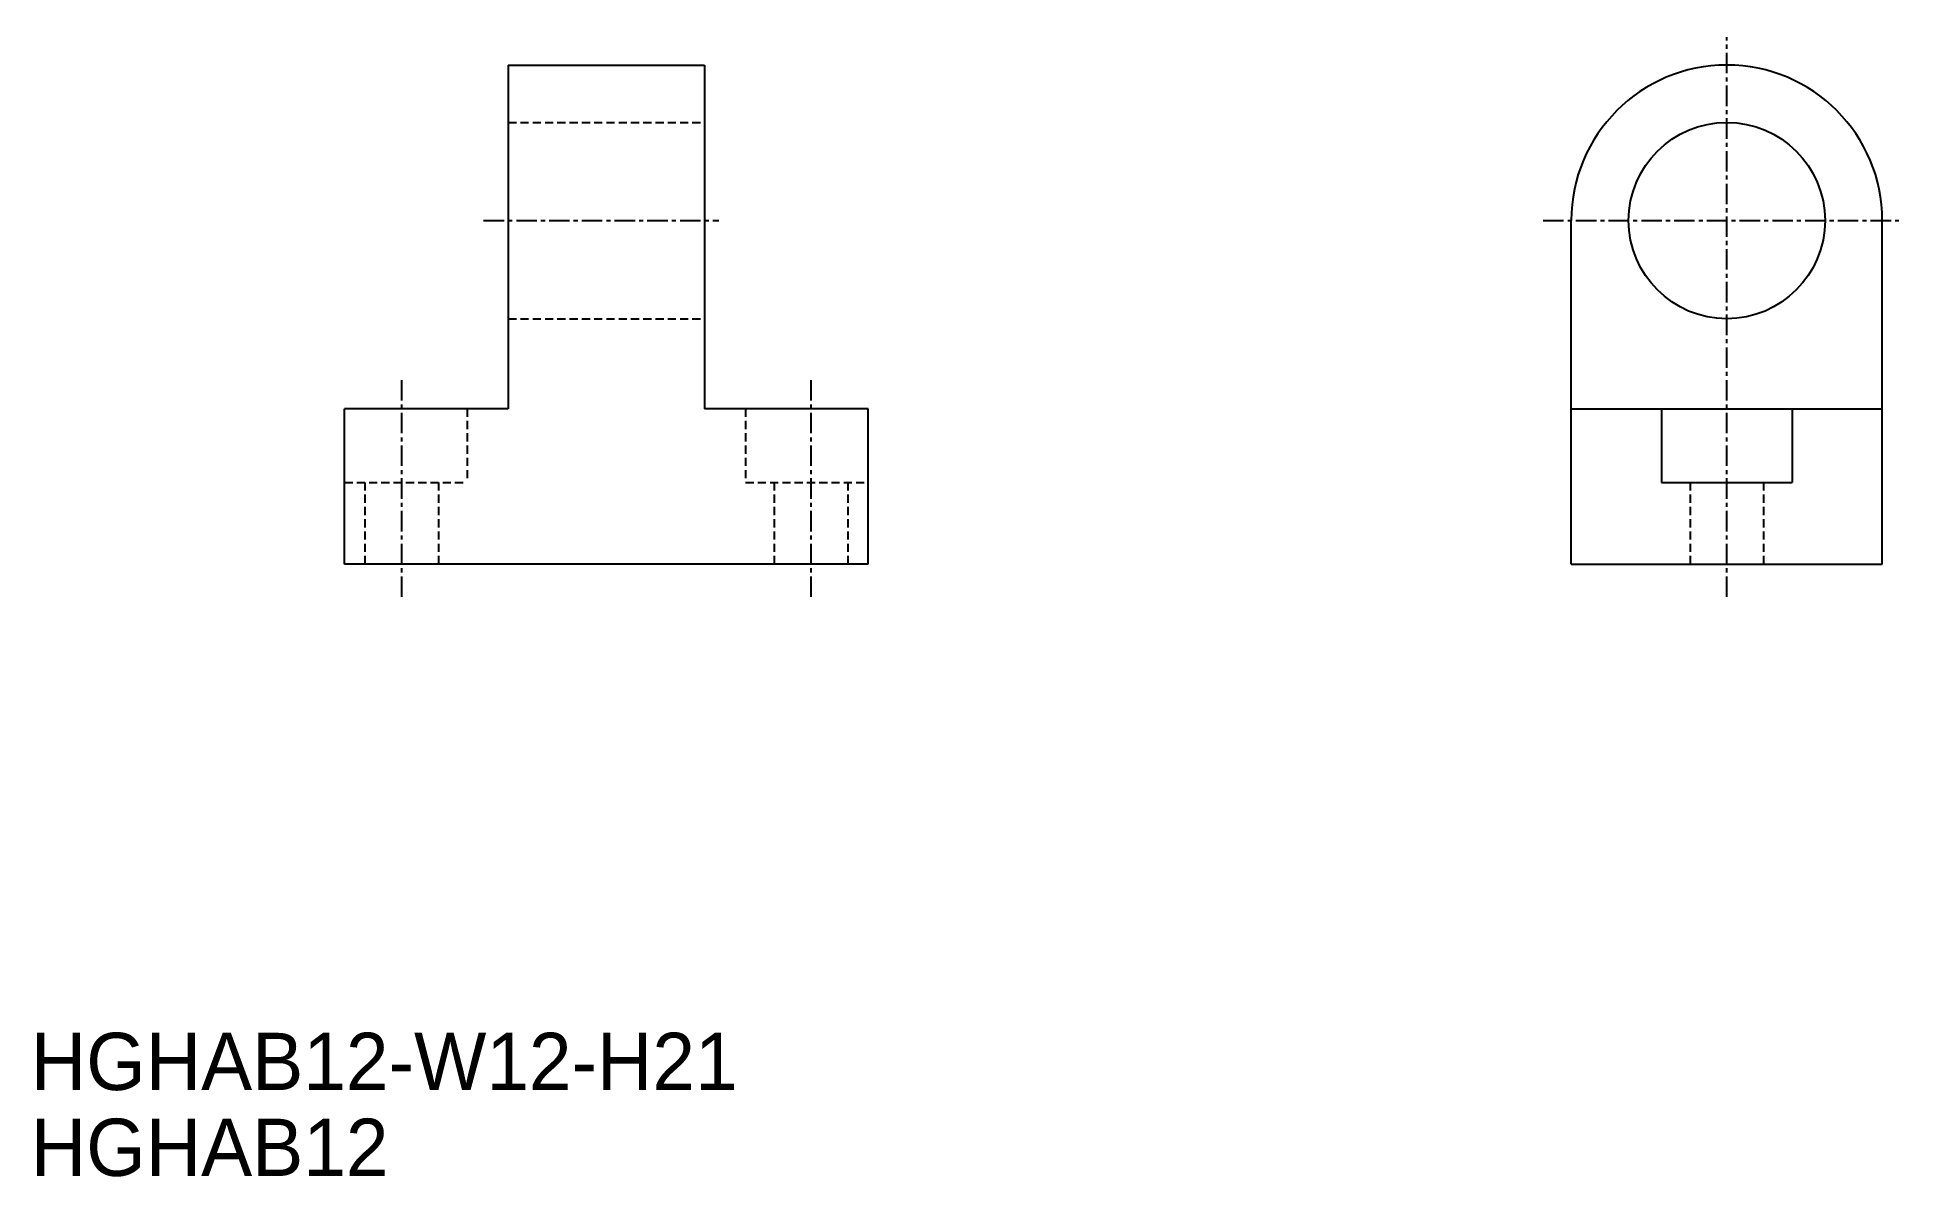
# Model space of a CAD drawing. Extents: x 1 to 115, y 1 to 71.
import ezdxf

# ---------------------------------------------------------------- set-up
doc = ezdxf.new("R2010")
doc.units = 0
doc.linetypes.add('CENTER', pattern=[2, 1.25, -0.25, 0.25, -0.25])
doc.linetypes.add('DASHED', pattern=[0.75, 0.5, -0.25])
doc.layers.get('0').update_dxf_attribs({"linetype": 'CONTINUOUS'})
doc.layers.add('CENTER', color=1, linetype='CENTER')

msp = doc.modelspace()

# ---------------------------------------------------------------- linework, layer by layer
at = {"color": 7, "linetype": 'CONTINUOUS'}
for p, q in [((29.61, 68.82), (41.61, 68.82)), ((29.61, 68.82), (29.61, 47.82)), ((41.61, 68.82), (41.61, 47.82)), ((94.56, 38.32), (94.56, 59.32)), ((113.56, 38.32), (113.56, 59.32)), ((29.61, 47.82), (19.61, 47.82)), ((19.61, 38.32), (19.61, 47.82)), ((51.61, 47.82), (41.61, 47.82)), ((51.61, 38.32), (51.61, 47.82)), ((94.56, 47.82), (113.56, 47.82)), ((100.06, 47.82), (100.06, 43.32)), ((108.06, 47.82), (108.06, 43.32)), ((100.06, 43.32), (108.06, 43.32)), ((51.61, 38.32), (19.61, 38.32)), ((94.56, 38.32), (113.56, 38.32))]:
    msp.add_line(p, q, dxfattribs=at)
at = {"color": 3, "linetype": 'DASHED'}
for p, q in [((29.61, 65.32), (41.61, 65.32)), ((29.61, 53.32), (41.61, 53.32)), ((27.11, 47.82), (27.11, 43.32)), ((44.11, 47.82), (44.11, 43.32)), ((19.61, 43.32), (27.11, 43.32)), ((20.86, 43.32), (20.86, 38.32)), ((25.36, 43.32), (25.36, 38.32)), ((44.11, 43.32), (51.61, 43.32)), ((45.86, 43.32), (45.86, 38.32)), ((50.36, 43.32), (50.36, 38.32)), ((101.81, 43.32), (101.81, 38.32)), ((106.31, 43.32), (106.31, 38.32))]:
    msp.add_line(p, q, dxfattribs=at)
at = {"color": 7, "linetype": 'CONTINUOUS'}
msp.add_circle((104.06, 59.32), 6, dxfattribs=at)
msp.add_arc((104.06, 59.32), 9.5, 0, 180, dxfattribs=at)
at = {"layer": 'CENTER', "color": 1, "linetype": 'CENTER'}
for p, q in [((104.06, 36.32), (104.06, 70.52)), ((28.11, 59.32), (42.47, 59.32)), ((92.84, 59.32), (114.56, 59.32)), ((23.11, 36.32), (23.11, 49.82)), ((48.11, 36.32), (48.11, 49.82))]:
    msp.add_line(p, q, dxfattribs=at)

# ---------------------------------------------------------------- texts
at = {"color": 7, "linetype": 'CONTINUOUS'}
for s, p in [('HGHAB12-W12-H21', (0.45, 6.18)), ('HGHAB12', (0.45, 0.93))]:
    msp.add_text(s, height=3.5, dxfattribs=at).set_placement(p)

doc.saveas('drawing.dxf')
